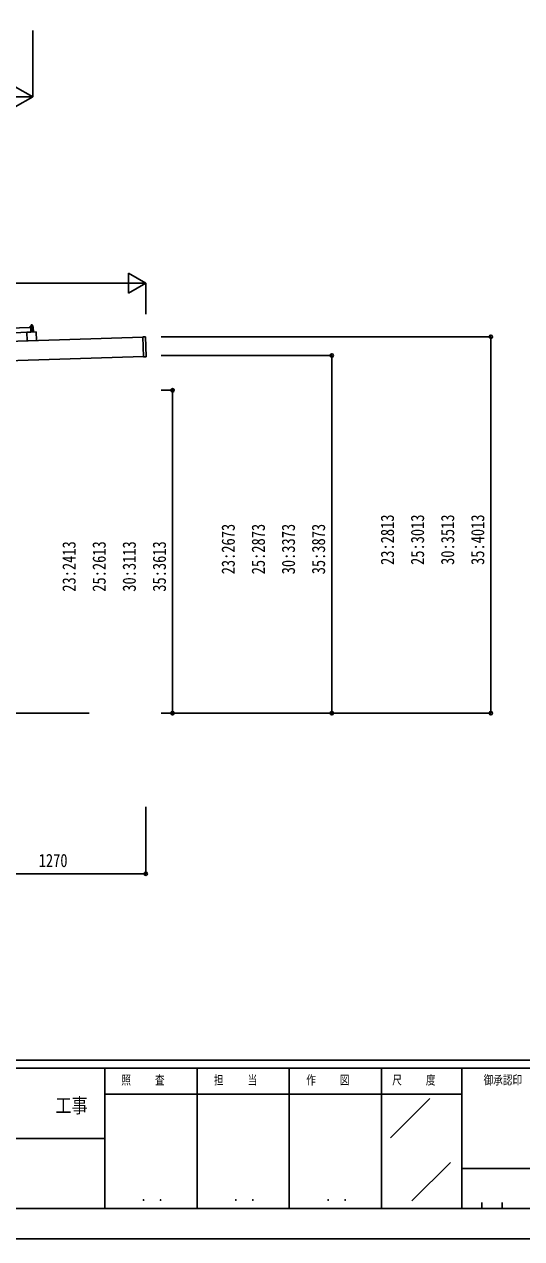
# Model space of a CAD drawing. Units: millimetres, scale not verified. Extents: x -12615 to 12615, y -8910 to 8910.
# Drawn here: x 3284 to 7002, y -8910 to 166 of the extents above; entities that cross this region are included whole.
import ezdxf
from ezdxf.enums import TextEntityAlignment as Align

# ---------------------------------------------------------------- set-up
doc = ezdxf.new("R2010")
doc.units = ezdxf.units.MM
doc.header["$LTSCALE"] = 40
for name, color, linetype in [('0-4_YKK_13', 4, 'Continuous'), ('0-5_YKK_A1', 4, 'Continuous'), ('0-6_YKK_D', 6, 'Continuous'), ('0-7_YKK_ZWAK', 7, 'Continuous')]:
    doc.layers.add(name, color=color, linetype=linetype)
doc.styles.add('ＭＳ ゴシック', font='')
doc.styles.get('ＭＳ ゴシック').set_extended_font_data('MS Gothic')

msp = doc.modelspace()

# ---------------------------------------------------------------- linework, layer by layer
at = {"layer": '0-4_YKK_13'}
for p, q in [((3336.74, -2078.97), (3335.78, -2080.01)), ((3335.78, -2080.01), (3343.77, -2079.74)), ((3336.04, -2088), (3335.78, -2080.01)), ((3342.74, -2078.77), (3336.74, -2078.97)), ((3342.74, -2078.77), (3343.77, -2079.74)), ((3343.77, -2079.74), (3344.04, -2087.74)), ((2198.55, -2137.44), (3331.92, -2099.66)), ((3372.07, -2133.33), (3302.11, -2135.66)), ((3302.11, -2135.66), (3304.25, -2200.02)), ((3319.92, -2099.55), (3319.9, -2098.91)), ((3320.23, -2098.43), (3326.36, -2096.29)), ((3333, -2099.61), (3320.43, -2100.03)), ((3329.32, -2095.73), (3350.08, -2095.04)), ((3331.74, -2094.15), (3348.73, -2093.58)), ((3331.79, -2095.65), (3348.78, -2095.08)), ((3333.09, -2134.64), (3331.92, -2099.66)), ((3333.94, -2102.16), (3333.51, -2100.01)), ((3336.79, -2087.98), (3333.54, -2088.09)), ((3333.54, -2088.09), (3333.54, -2088.09)), ((3333.54, -2088.09), (3333.54, -2088.09)), ((3333.54, -2088.09), (3333.54, -2088.09)), ((3333.54, -2088.09), (3333.54, -2088.09)), ((3333.54, -2088.09), (3333.54, -2088.09)), ((3333.54, -2088.09), (3333.54, -2088.09)), ((3333.54, -2088.1), (3333.54, -2088.09)), ((3333.54, -2088.1), (3333.54, -2088.1)), ((3333.54, -2088.1), (3333.54, -2088.1)), ((3333.54, -2088.1), (3333.54, -2088.1)), ((3333.54, -2088.1), (3333.54, -2088.1)), ((3333.54, -2088.11), (3333.54, -2088.1)), ((3333.54, -2088.11), (3333.54, -2088.11)), ((3333.54, -2088.12), (3333.54, -2088.11)), ((3333.54, -2088.12), (3333.54, -2088.12)), ((3333.54, -2088.13), (3333.54, -2088.12)), ((3333.55, -2088.14), (3333.54, -2088.13)), ((3333.55, -2088.16), (3333.55, -2088.14)), ((3333.55, -2088.17), (3333.55, -2088.16)), ((3333.55, -2088.19), (3333.55, -2088.17)), ((3333.55, -2088.2), (3333.55, -2088.19)), ((3333.55, -2088.22), (3333.55, -2088.2)), ((3333.55, -2088.24), (3333.55, -2088.22)), ((3333.55, -2088.26), (3333.55, -2088.24)), ((3333.55, -2088.28), (3333.55, -2088.26)), ((3333.55, -2088.3), (3333.55, -2088.28)), ((3333.55, -2088.32), (3333.55, -2088.3)), ((3333.55, -2088.35), (3333.55, -2088.32)), ((3333.55, -2088.37), (3333.55, -2088.35)), ((3333.55, -2088.39), (3333.55, -2088.37)), ((3333.55, -2088.42), (3333.55, -2088.39)), ((3333.56, -2088.44), (3333.55, -2088.42)), ((3333.56, -2088.47), (3333.56, -2088.44)), ((3333.56, -2088.49), (3333.56, -2088.47)), ((3333.56, -2088.51), (3333.56, -2088.49)), ((3333.56, -2088.53), (3333.56, -2088.51)), ((3333.56, -2088.54), (3333.56, -2088.53)), ((3333.56, -2088.56), (3333.56, -2088.54)), ((3333.56, -2088.58), (3333.56, -2088.56)), ((3333.56, -2088.59), (3333.56, -2088.58)), ((3333.81, -2088.58), (3333.56, -2088.67)), ((3333.56, -2088.6), (3333.56, -2088.59)), ((3333.56, -2088.67), (3333.56, -2088.6)), ((3333.56, -2088.67), (3333.73, -2093.67)), ((3333.92, -2093.62), (3333.73, -2093.67)), ((3333.86, -2088.57), (3333.81, -2088.58)), ((3333.92, -2088.55), (3333.86, -2088.57)), ((3333.98, -2088.53), (3333.92, -2088.55)), ((3333.96, -2093.61), (3333.92, -2093.62)), ((3334, -2093.6), (3333.96, -2093.61)), ((3334.05, -2088.5), (3333.98, -2088.53)), ((3334.05, -2093.59), (3334, -2093.6)), ((3334.12, -2088.48), (3334.05, -2088.5)), ((3334.11, -2093.57), (3334.05, -2093.59)), ((3334.16, -2093.56), (3334.11, -2093.57)), ((3334.19, -2088.45), (3334.12, -2088.48)), ((3334.23, -2093.54), (3334.16, -2093.56)), ((3334.27, -2088.43), (3334.19, -2088.45)), ((3334.29, -2093.53), (3334.23, -2093.54)), ((3334.36, -2088.4), (3334.27, -2088.43)), ((3334.37, -2093.51), (3334.29, -2093.53)), ((3334.45, -2088.37), (3334.36, -2088.4)), ((3334.44, -2093.49), (3334.37, -2093.51)), ((3334.52, -2093.47), (3334.44, -2093.49)), ((3334.55, -2088.33), (3334.45, -2088.37)), ((3334.73, -2102.55), (3334.45, -2102.56)), ((3334.61, -2093.45), (3334.52, -2093.47)), ((3334.65, -2088.3), (3334.55, -2088.33)), ((3334.7, -2093.43), (3334.61, -2093.45)), ((3334.75, -2088.27), (3334.65, -2088.3)), ((3334.79, -2093.41), (3334.7, -2093.43)), ((3334.85, -2088.24), (3334.75, -2088.27)), ((3334.89, -2093.38), (3334.79, -2093.41)), ((3334.95, -2088.22), (3334.85, -2088.24)), ((3334.99, -2093.36), (3334.89, -2093.38)), ((3334.94, -2099.85), (3335.02, -2102.24)), ((3335.05, -2088.19), (3334.95, -2088.22)), ((3335.1, -2093.34), (3334.99, -2093.36)), ((3335.16, -2088.17), (3335.05, -2088.19)), ((3335.21, -2093.32), (3335.1, -2093.34)), ((3335.26, -2088.14), (3335.16, -2088.17)), ((3335.33, -2093.31), (3335.21, -2093.32)), ((3345.84, -2099.18), (3335.23, -2099.54)), ((3335.37, -2088.12), (3335.26, -2088.14)), ((3335.45, -2093.29), (3335.33, -2093.31)), ((3335.48, -2088.1), (3335.37, -2088.12)), ((3335.58, -2093.27), (3335.45, -2093.29)), ((3335.58, -2088.09), (3335.48, -2088.1)), ((3335.69, -2088.07), (3335.58, -2088.09)), ((3335.71, -2093.25), (3335.58, -2093.27)), ((3335.79, -2088.06), (3335.69, -2088.07)), ((3335.84, -2093.23), (3335.71, -2093.25)), ((3335.89, -2088.04), (3335.79, -2088.06)), ((3335.97, -2093.22), (3335.84, -2093.23)), ((3335.98, -2088.03), (3335.89, -2088.04)), ((3336.1, -2093.2), (3335.97, -2093.22)), ((3336.07, -2088.02), (3335.98, -2088.03)), ((3336.15, -2088.01), (3336.07, -2088.02)), ((3336.23, -2093.19), (3336.1, -2093.2)), ((3336.23, -2088.01), (3336.15, -2088.01)), ((3336.3, -2088), (3336.23, -2088.01)), ((3336.36, -2093.18), (3336.23, -2093.19)), ((3336.36, -2088), (3336.3, -2088)), ((3336.42, -2087.99), (3336.36, -2088)), ((3336.5, -2093.17), (3336.36, -2093.18)), ((3336.48, -2087.99), (3336.42, -2087.99)), ((3337.59, -2134.48), (3336.43, -2099.5)), ((3336.53, -2087.99), (3336.48, -2087.99)), ((3336.63, -2093.16), (3336.5, -2093.17)), ((3336.58, -2087.99), (3336.53, -2087.99)), ((3336.62, -2087.99), (3336.58, -2087.99)), ((3336.65, -2087.98), (3336.62, -2087.99)), ((3336.77, -2093.15), (3336.63, -2093.16)), ((3336.68, -2087.98), (3336.65, -2087.98)), ((3336.71, -2087.98), (3336.68, -2087.98)), ((3336.73, -2087.98), (3336.71, -2087.98)), ((3336.74, -2087.98), (3336.73, -2087.98)), ((3336.75, -2087.98), (3336.74, -2087.98)), ((3336.79, -2087.98), (3336.75, -2087.98)), ((3336.9, -2093.14), (3336.77, -2093.15)), ((3343.29, -2087.76), (3336.79, -2087.98)), ((3337.07, -2087.98), (3336.79, -2087.98)), ((3337.04, -2093.14), (3336.9, -2093.14)), ((3337.17, -2093.14), (3337.04, -2093.14)), ((3337.13, -2087.98), (3337.07, -2087.98)), ((3337.19, -2087.99), (3337.13, -2087.98)), ((3337.31, -2093.13), (3337.17, -2093.14)), ((3337.26, -2087.99), (3337.19, -2087.99)), ((3337.34, -2087.99), (3337.26, -2087.99)), ((3337.44, -2093.13), (3337.31, -2093.13)), ((3337.42, -2087.99), (3337.34, -2087.99)), ((3337.5, -2087.99), (3337.42, -2087.99)), ((3337.57, -2093.14), (3337.44, -2093.13)), ((3337.59, -2087.99), (3337.5, -2087.99)), ((3337.71, -2093.14), (3337.57, -2093.14)), ((3337.69, -2088), (3337.59, -2087.99)), ((3337.79, -2088), (3337.69, -2088)), ((3337.84, -2093.14), (3337.71, -2093.14)), ((3337.9, -2088), (3337.79, -2088)), ((3337.98, -2093.15), (3337.84, -2093.14)), ((3338.01, -2088.01), (3337.9, -2088)), ((3338.11, -2093.16), (3337.98, -2093.15)), ((3338.12, -2088.01), (3338.01, -2088.01)), ((3338.25, -2093.17), (3338.11, -2093.16)), ((3338.23, -2088.02), (3338.12, -2088.01)), ((3338.34, -2088.03), (3338.23, -2088.02)), ((3338.38, -2093.18), (3338.25, -2093.17)), ((3338.45, -2088.05), (3338.34, -2088.03)), ((3338.5, -2093.19), (3338.38, -2093.18)), ((3338.56, -2088.06), (3338.45, -2088.05)), ((3338.63, -2093.2), (3338.5, -2093.19)), ((3338.66, -2088.08), (3338.56, -2088.06)), ((3338.74, -2093.21), (3338.63, -2093.2)), ((3338.77, -2088.11), (3338.66, -2088.08)), ((3338.86, -2093.22), (3338.74, -2093.21)), ((3338.88, -2088.13), (3338.77, -2088.11)), ((3338.97, -2093.24), (3338.86, -2093.22)), ((3338.99, -2088.16), (3338.88, -2088.13)), ((3339.07, -2093.25), (3338.97, -2093.24)), ((3339.09, -2088.19), (3338.99, -2088.16)), ((3339.17, -2093.26), (3339.07, -2093.25)), ((3339.19, -2088.21), (3339.09, -2088.19)), ((3339.26, -2093.28), (3339.17, -2093.26)), ((3339.29, -2088.24), (3339.19, -2088.21)), ((3339.35, -2093.29), (3339.26, -2093.28)), ((3339.38, -2088.26), (3339.29, -2088.24)), ((3339.44, -2093.31), (3339.35, -2093.29)), ((3339.46, -2088.29), (3339.38, -2088.26)), ((3339.52, -2093.32), (3339.44, -2093.31)), ((3339.54, -2088.31), (3339.46, -2088.29)), ((3339.59, -2093.34), (3339.52, -2093.32)), ((3339.61, -2088.33), (3339.54, -2088.31)), ((3339.67, -2093.35), (3339.59, -2093.34)), ((3339.68, -2088.35), (3339.61, -2088.33)), ((3339.73, -2093.36), (3339.67, -2093.35)), ((3339.74, -2088.36), (3339.68, -2088.35)), ((3339.8, -2093.38), (3339.73, -2093.36)), ((3339.79, -2088.38), (3339.74, -2088.36)), ((3340.06, -2088.45), (3339.79, -2088.38)), ((3339.86, -2093.39), (3339.8, -2093.38)), ((3339.91, -2093.4), (3339.86, -2093.39)), ((3339.96, -2093.41), (3339.91, -2093.4)), ((3340.01, -2093.41), (3339.96, -2093.41)), ((3340.23, -2093.45), (3340.01, -2093.41)), ((3340.31, -2088.37), (3340.06, -2088.45)), ((3340.06, -2088.45), (3340.23, -2093.45)), ((3340.42, -2093.41), (3340.23, -2093.45)), ((3340.36, -2088.35), (3340.31, -2088.37)), ((3340.41, -2088.33), (3340.36, -2088.35)), ((3340.48, -2088.31), (3340.41, -2088.33)), ((3340.46, -2093.4), (3340.42, -2093.41)), ((3340.5, -2093.38), (3340.46, -2093.4)), ((3340.54, -2088.29), (3340.48, -2088.31)), ((3340.55, -2093.37), (3340.5, -2093.38)), ((3340.61, -2088.26), (3340.54, -2088.29)), ((3340.6, -2093.36), (3340.55, -2093.37)), ((3340.66, -2093.34), (3340.6, -2093.36)), ((3340.69, -2088.24), (3340.61, -2088.26)), ((3340.72, -2093.33), (3340.66, -2093.34)), ((3340.77, -2088.21), (3340.69, -2088.24)), ((3340.79, -2093.31), (3340.72, -2093.33)), ((3340.86, -2088.18), (3340.77, -2088.21)), ((3340.86, -2093.29), (3340.79, -2093.31)), ((3340.95, -2088.15), (3340.86, -2088.18)), ((3340.94, -2093.27), (3340.86, -2093.29)), ((3341.02, -2093.25), (3340.94, -2093.27)), ((3341.04, -2088.12), (3340.95, -2088.15)), ((3341.1, -2093.23), (3341.02, -2093.25)), ((3341.14, -2088.09), (3341.04, -2088.12)), ((3341.19, -2093.21), (3341.1, -2093.23)), ((3341.24, -2088.05), (3341.14, -2088.09)), ((3341.29, -2093.19), (3341.19, -2093.21)), ((3341.34, -2088.03), (3341.24, -2088.05)), ((3341.38, -2093.17), (3341.29, -2093.19)), ((3341.44, -2088), (3341.34, -2088.03)), ((3341.49, -2093.15), (3341.38, -2093.17)), ((3341.55, -2087.97), (3341.44, -2088)), ((3341.6, -2093.13), (3341.49, -2093.15)), ((3341.65, -2087.95), (3341.55, -2087.97)), ((3341.71, -2093.11), (3341.6, -2093.13)), ((3341.76, -2087.93), (3341.65, -2087.95)), ((3341.83, -2093.09), (3341.71, -2093.11)), ((3341.86, -2087.91), (3341.76, -2087.93)), ((3341.95, -2093.07), (3341.83, -2093.09)), ((3341.97, -2087.89), (3341.86, -2087.91)), ((3342.07, -2093.05), (3341.95, -2093.07)), ((3342.08, -2087.87), (3341.97, -2087.89)), ((3342.2, -2093.03), (3342.07, -2093.05)), ((3342.19, -2087.86), (3342.08, -2087.87)), ((3342.29, -2087.84), (3342.19, -2087.86)), ((3342.33, -2093.01), (3342.2, -2093.03)), ((3342.39, -2087.83), (3342.29, -2087.84)), ((3342.46, -2093), (3342.33, -2093.01)), ((3342.48, -2087.82), (3342.39, -2087.83)), ((3342.6, -2092.98), (3342.46, -2093)), ((3342.56, -2087.81), (3342.48, -2087.82)), ((3342.65, -2087.8), (3342.56, -2087.81)), ((3342.73, -2092.97), (3342.6, -2092.98)), ((3342.72, -2087.79), (3342.65, -2087.8)), ((3342.79, -2087.78), (3342.72, -2087.79)), ((3342.86, -2092.96), (3342.73, -2092.97)), ((3342.86, -2087.78), (3342.79, -2087.78)), ((3342.92, -2087.78), (3342.86, -2087.78)), ((3342.99, -2092.95), (3342.86, -2092.96)), ((3342.98, -2087.77), (3342.92, -2087.78)), ((3343.03, -2087.77), (3342.98, -2087.77)), ((3343.13, -2092.94), (3342.99, -2092.95)), ((3343.07, -2087.77), (3343.03, -2087.77)), ((3343.11, -2087.77), (3343.07, -2087.77)), ((3343.15, -2087.77), (3343.11, -2087.77)), ((3343.26, -2092.93), (3343.13, -2092.94)), ((3343.18, -2087.77), (3343.15, -2087.77)), ((3343.2, -2087.76), (3343.18, -2087.77)), ((3343.22, -2087.76), (3343.2, -2087.76)), ((3343.24, -2087.76), (3343.22, -2087.76)), ((3343.25, -2087.76), (3343.24, -2087.76)), ((3343.29, -2087.76), (3343.25, -2087.76)), ((3343.4, -2092.93), (3343.26, -2092.93)), ((3346.54, -2087.65), (3343.29, -2087.76)), ((3343.57, -2087.77), (3343.29, -2087.76)), ((3343.53, -2092.92), (3343.4, -2092.93)), ((3343.67, -2092.92), (3343.53, -2092.92)), ((3343.62, -2087.77), (3343.57, -2087.77)), ((3343.69, -2087.77), (3343.62, -2087.77)), ((3343.8, -2092.92), (3343.67, -2092.92)), ((3343.76, -2087.77), (3343.69, -2087.77)), ((3343.83, -2087.77), (3343.76, -2087.77)), ((3343.94, -2092.92), (3343.8, -2092.92)), ((3343.91, -2087.77), (3343.83, -2087.77)), ((3344, -2087.78), (3343.91, -2087.77)), ((3344.07, -2092.92), (3343.94, -2092.92)), ((3344.09, -2087.78), (3344, -2087.78)), ((3344.21, -2092.92), (3344.07, -2092.92)), ((3344.19, -2087.78), (3344.09, -2087.78)), ((3344.29, -2087.78), (3344.19, -2087.78)), ((3344.34, -2092.93), (3344.21, -2092.92)), ((3344.4, -2087.78), (3344.29, -2087.78)), ((3344.47, -2092.93), (3344.34, -2092.93)), ((3344.51, -2087.79), (3344.4, -2087.78)), ((3344.42, -2099.23), (3345.59, -2134.21)), ((3344.61, -2092.94), (3344.47, -2092.93)), ((3344.62, -2087.79), (3344.51, -2087.79)), ((3344.74, -2092.95), (3344.61, -2092.94)), ((3344.73, -2087.8), (3344.62, -2087.79)), ((3344.83, -2087.82), (3344.73, -2087.8)), ((3344.87, -2092.96), (3344.74, -2092.95)), ((3344.94, -2087.83), (3344.83, -2087.82)), ((3345, -2092.97), (3344.87, -2092.96)), ((3345.05, -2087.85), (3344.94, -2087.83)), ((3345.12, -2092.98), (3345, -2092.97)), ((3345.16, -2087.87), (3345.05, -2087.85)), ((3345.24, -2092.99), (3345.12, -2092.98)), ((3345.27, -2087.89), (3345.16, -2087.87)), ((3345.35, -2093.01), (3345.24, -2092.99)), ((3345.38, -2087.91), (3345.27, -2087.89)), ((3345.46, -2093.02), (3345.35, -2093.01)), ((3345.48, -2087.94), (3345.38, -2087.91)), ((3345.57, -2093.03), (3345.46, -2093.02)), ((3345.59, -2087.97), (3345.48, -2087.94)), ((3345.66, -2093.05), (3345.57, -2093.03)), ((3345.69, -2088), (3345.59, -2087.97)), ((3345.76, -2093.06), (3345.66, -2093.05)), ((3345.78, -2088.02), (3345.69, -2088)), ((3345.85, -2093.08), (3345.76, -2093.06)), ((3345.87, -2088.05), (3345.78, -2088.02)), ((3345.93, -2093.09), (3345.85, -2093.08)), ((3345.95, -2088.07), (3345.87, -2088.05)), ((3346.01, -2093.11), (3345.93, -2093.09)), ((3346.03, -2088.09), (3345.95, -2088.07)), ((3346.09, -2093.12), (3346.01, -2093.11)), ((3346.1, -2088.11), (3346.03, -2088.09)), ((3346.16, -2093.14), (3346.09, -2093.12)), ((3346.17, -2088.13), (3346.1, -2088.11)), ((3346.23, -2093.15), (3346.16, -2093.14)), ((3346.23, -2088.15), (3346.17, -2088.13)), ((3346.29, -2088.16), (3346.23, -2088.15)), ((3346.29, -2093.16), (3346.23, -2093.15)), ((3346.56, -2088.23), (3346.29, -2088.16)), ((3346.35, -2093.17), (3346.29, -2093.16)), ((3346.41, -2093.18), (3346.35, -2093.17)), ((3346.46, -2093.19), (3346.41, -2093.18)), ((3346.5, -2093.2), (3346.46, -2093.19)), ((3346.72, -2093.24), (3346.5, -2093.2)), ((3346.54, -2087.65), (3346.54, -2087.66)), ((3346.54, -2087.66), (3346.54, -2087.67)), ((3346.54, -2087.66), (3346.54, -2087.66)), ((3346.54, -2087.66), (3346.54, -2087.66)), ((3346.54, -2087.66), (3346.54, -2087.66)), ((3346.54, -2087.66), (3346.54, -2087.66)), ((3346.54, -2087.66), (3346.54, -2087.66)), ((3346.54, -2087.66), (3346.54, -2087.66)), ((3346.54, -2087.66), (3346.54, -2087.66)), ((3346.54, -2087.67), (3346.54, -2087.68)), ((3346.54, -2087.67), (3346.54, -2087.67)), ((3346.54, -2087.67), (3346.54, -2087.67)), ((3346.54, -2087.67), (3346.54, -2087.67)), ((3346.54, -2087.68), (3346.54, -2087.69)), ((3346.54, -2087.68), (3346.54, -2087.68)), ((3346.54, -2087.69), (3346.54, -2087.7)), ((3346.54, -2087.7), (3346.54, -2087.71)), ((3346.54, -2087.71), (3346.54, -2087.72)), ((3346.54, -2087.72), (3346.54, -2087.74)), ((3346.54, -2087.74), (3346.54, -2087.75)), ((3346.54, -2087.75), (3346.54, -2087.77)), ((3346.54, -2087.77), (3346.54, -2087.79)), ((3346.54, -2087.79), (3346.54, -2087.81)), ((3346.54, -2087.81), (3346.54, -2087.83)), ((3346.54, -2087.83), (3346.54, -2087.85)), ((3346.54, -2087.85), (3346.54, -2087.87)), ((3346.54, -2087.87), (3346.54, -2087.89)), ((3346.54, -2087.89), (3346.54, -2087.91)), ((3346.54, -2087.91), (3346.55, -2087.94)), ((3346.55, -2087.94), (3346.55, -2087.96)), ((3346.55, -2087.96), (3346.55, -2087.98)), ((3346.55, -2087.98), (3346.55, -2088.01)), ((3346.55, -2088.01), (3346.55, -2088.03)), ((3346.55, -2088.03), (3346.55, -2088.05)), ((3346.55, -2088.05), (3346.55, -2088.07)), ((3346.55, -2088.07), (3346.55, -2088.09)), ((3346.55, -2088.09), (3346.55, -2088.11)), ((3346.55, -2088.11), (3346.55, -2088.13)), ((3346.55, -2088.13), (3346.55, -2088.14)), ((3346.55, -2088.14), (3346.55, -2088.16)), ((3346.55, -2088.16), (3346.55, -2088.17)), ((3346.55, -2088.17), (3346.56, -2088.23)), ((3346.56, -2088.23), (3346.72, -2093.24)), ((3346.71, -2092.82), (3348.73, -2093.58)), ((3349.58, -2119.07), (3347.38, -2100.5)), ((3348.73, -2093.58), (3348.78, -2095.08)), ((3350.08, -2134.06), (3349.58, -2119.07)), ((3351.12, -2096), (3352.38, -2133.98)), ((3372.07, -2133.33), (3374.21, -2197.69)), ((4169.7, -2169.27), (4188.68, -2168.63)), ((4174.69, -2319.18), (4169.7, -2169.27)), ((4194.65, -2317.52), (4189.72, -2169.6)), ((4174.69, -2319.18), (4193.68, -2318.55))]:
    msp.add_line(p, q, dxfattribs=at)
for points in [[(3333.09, -2134.64), (2199.72, -2172.42), (2198.55, -2137.44)], [(3331.79, -2095.65), (3331.74, -2094.15), (3333.72, -2093.25)]]:
    msp.add_lwpolyline(points, dxfattribs=at)
for centre, radius, start, end in [((3320.4, -2098.9), 0.5, 109.26318, 181.90915), ((3320.42, -2099.53), 0.5, 181.90915, 271.90915), ((3329.66, -2105.73), 10, 91.90915, 109.26318), ((3333.02, -2100.11), 0.5, 11.37147, 91.90915), ((3334.43, -2102.06), 0.5, 191.37147, 271.90915), ((3334.72, -2102.25), 0.3, 271.90915, 1.90915), ((3335.24, -2099.84), 0.3, 91.90915, 181.90915), ((3345.89, -2100.68), 1.5, 6.76762, 91.90915), ((3350.12, -2096.04), 1, 1.90915, 91.90915), ((4188.72, -2169.63), 1, 1.90915, 91.90915), ((4193.65, -2317.55), 1, 271.90915, 1.90915)]:
    msp.add_arc(centre, radius, start, end, dxfattribs=at)
at = {"layer": '0-5_YKK_A1'}
for p, q in [((4169.76, -2171.27), (-1732.58, -2367.98)), ((-1727.75, -2512.9), (4174.59, -2316.15)), ((3769.44, -4982.25), (2984.9, -4982.12))]:
    msp.add_line(p, q, dxfattribs=at)
at = {"layer": '0-6_YKK_D'}
for p, q in [((3346.42, 120.85), (3346.42, -376.69)), ((3346.42, -375.69), (3216.51, -300.69)), ((3346.42, -375.69), (3086.61, -375.69)), ((3346.42, -375.69), (3216.51, -450.69)), ((4192.07, -1769.13), (4062.17, -1694.13)), ((4062.17, -1694.13), (4062.17, -1844.13)), ((4042.07, -1769.13), (-1600.93, -1769.13)), ((4192.07, -1769.13), (3932.26, -1769.13)), ((4192.07, -1769.13), (4062.17, -1844.13)), ((4192.07, -2000.93), (4192.07, -1768.13)), ((4305.92, -2169.13), (6773.07, -2169.13)), ((6772.07, -4982.25), (6772.07, -2169.13)), ((4305.92, -2309.25), (5583.07, -2309.25)), ((5582.07, -4982.25), (5582.07, -2309.25)), ((4305.92, -2569.25), (4393.07, -2569.25)), ((4392.07, -4982.25), (4392.07, -2569.25)), ((4305.92, -4982.25), (4393.07, -4982.25)), ((4305.92, -4982.25), (6773.07, -4982.25)), ((4305.92, -4982.25), (5583.07, -4982.25)), ((4192.07, -5682.25), (4192.07, -6183.25)), ((2922.56, -6182.25), (4192.07, -6182.25))]:
    msp.add_line(p, q, dxfattribs=at)
for centre in [(6772.07, -2169.13), (5582.07, -2309.25), (4392.07, -2569.25), (4392.07, -4982.25), (5582.07, -4982.25), (6772.07, -4982.25), (4192.07, -6182.25)]:
    msp.add_circle(centre, 12.75, dxfattribs=at)
at = {"layer": '0-7_YKK_ZWAK'}
for p, q in [((11685.06, -7575), (-11714.94, -7575)), ((3885.06, -7635), (-14.94, -7635)), ((4575.06, -7635), (4575.06, -8685)), ((5265.06, -7635), (5265.06, -8685)), ((5955.06, -7635), (5955.06, -8685)), ((6555.06, -7635), (5955.06, -7635)), ((9652.56, -7635), (6555.06, -7635)), ((6555.06, -7635), (6555.06, -8685)), ((5955.06, -7830), (3885.06, -7830)), ((5955.06, -7830), (6555.06, -7830)), ((6021.31, -8154.87), (6315.11, -7861.08)), ((-14.94, -8160), (3885.06, -8160)), ((6182.02, -8627.97), (6470.68, -8339.3)), ((6555.06, -8385), (9652.56, -8385)), ((-14.94, -8685), (3885.06, -8685)), ((3885.06, -8685), (5955.06, -8685)), ((5955.06, -8685), (6555.06, -8685)), ((6555.06, -8685), (9652.56, -8685)), ((6705.06, -8640), (6705.06, -8685)), ((6855.06, -8640), (6855.06, -8685))]:
    msp.add_line(p, q, dxfattribs=at)
msp.add_lwpolyline([(-12615, -8910), (12615, -8910), (12615, 8910), (-12615, 8910)], close=True, dxfattribs=at)
msp.add_lwpolyline([(5955.06, -7635), (3885.06, -7635), (3885.06, -8685)], dxfattribs=at)

# ---------------------------------------------------------------- texts
at = {"layer": '0-6_YKK_D', "style": 'ＭＳ ゴシック', "width": 0.8}
for s, p in [('23:2813', (6077.07, -3874.49)), ('25:3013', (6302.07, -3874.49)), ('30:3513', (6527.07, -3874.49)), ('35:4013', (6752.07, -3874.49)), ('23:2673', (4887.07, -3944.55)), ('25:2873', (5112.07, -3944.55)), ('30:3373', (5337.07, -3944.55)), ('35:3873', (5562.07, -3944.55)), ('23:2413', (3697.07, -4074.55)), ('25:2613', (3922.07, -4074.55)), ('30:3113', (4147.07, -4074.55)), ('35:3613', (4372.07, -4074.55))]:
    msp.add_text(s, height=98.97, rotation=90, dxfattribs=at).set_placement(p, align=Align.BOTTOM_LEFT)
msp.add_text('1270', height=98.97, dxfattribs=at).set_placement((3391.72, -6162.25), align=Align.BOTTOM_LEFT)
at = {"layer": '0-7_YKK_ZWAK', "style": 'ＭＳ ゴシック', "width": 0.8}
for s, height, p in [('照     査', 65.98, (4009.26, -7777.5)), ('担     当', 65.98, (4701.66, -7777.5)), ('作     図', 65.98, (5391.66, -7777.5)), ('尺     度', 65.98, (6034.26, -7777.5)), ('御承認印', 65.98, (6717.41, -7777.5)), ('工事', 110, (3517, -8002.4)), ('． ．', 77.75, (4155, -8653.06)), ('． ．', 77.75, (4845, -8653.06)), ('． ．', 77.75, (5535, -8653.06))]:
    msp.add_text(s, height=height, dxfattribs=at).set_placement(p, align=Align.BOTTOM_LEFT)

doc.saveas('drawing.dxf')
